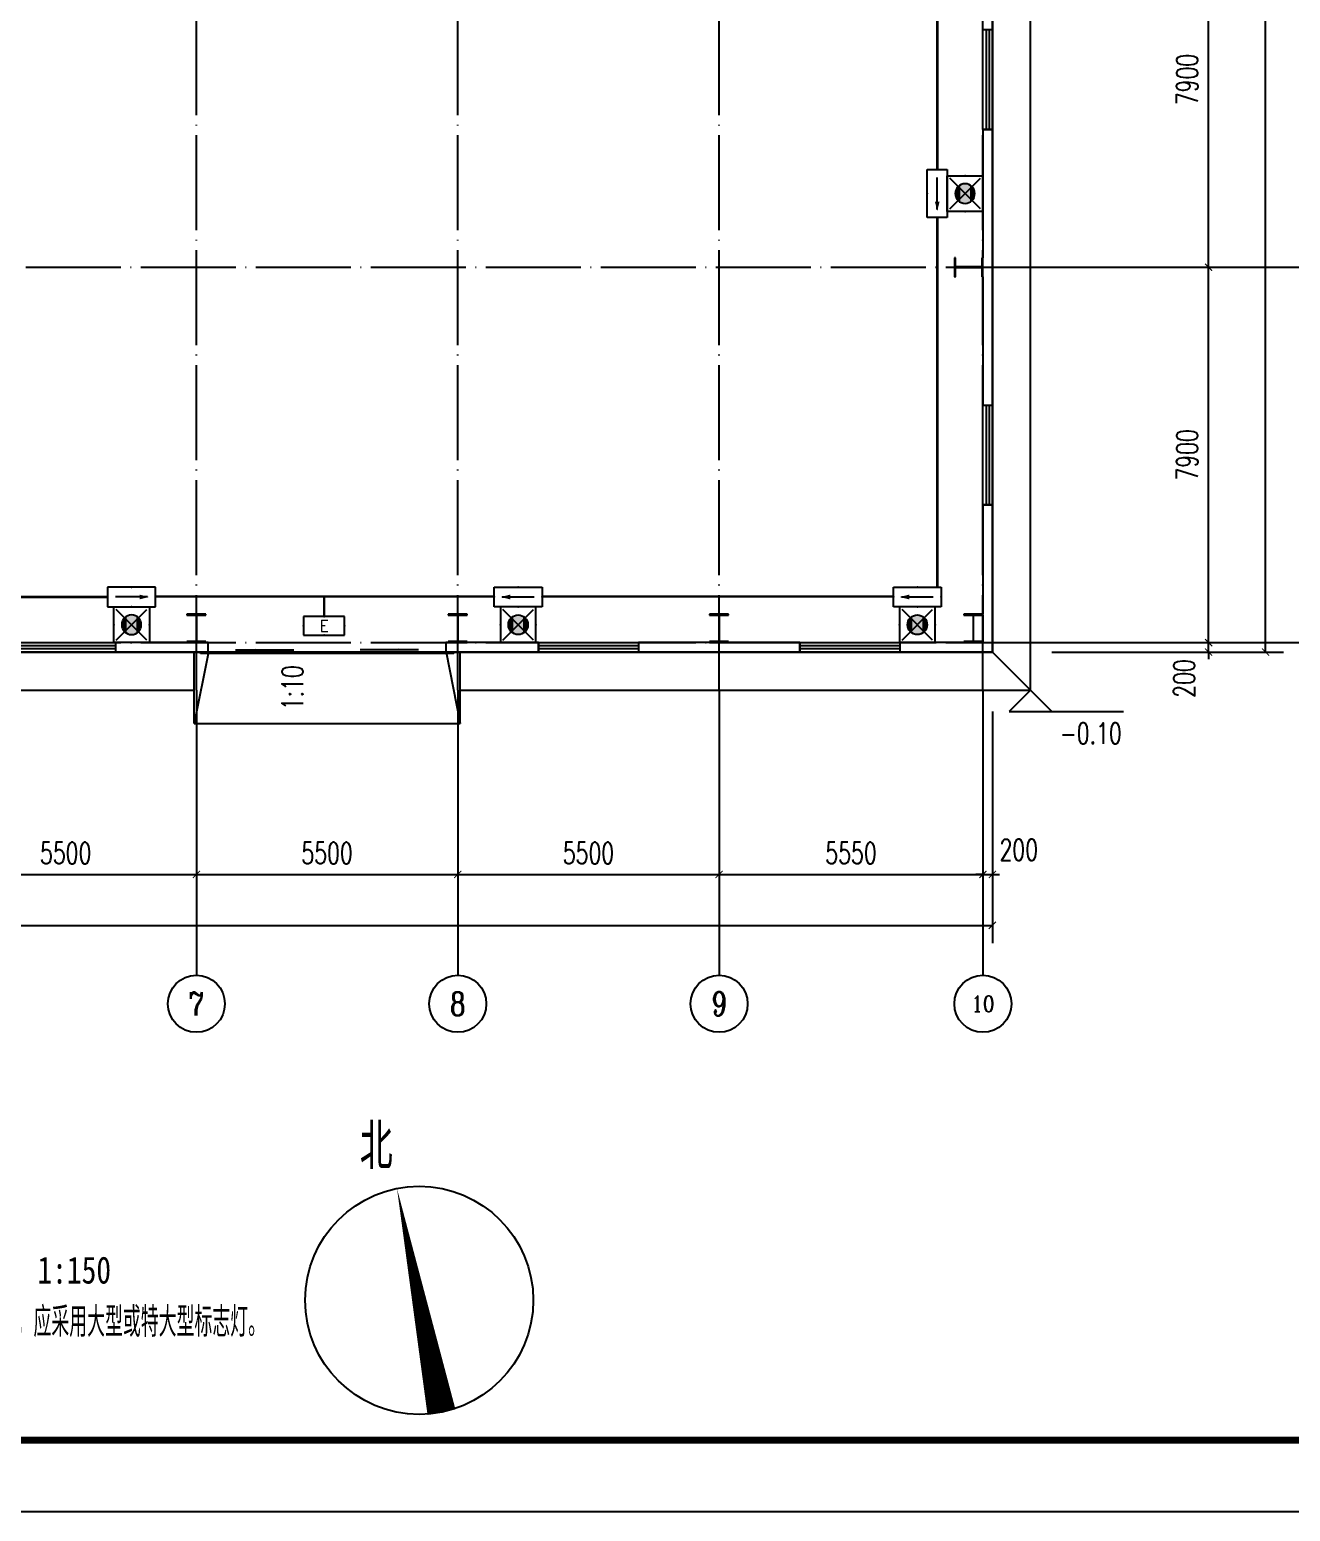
# Model space of a CAD drawing. Extents: x 1162612 to 1711260, y -157368 to 197905.
# Drawn here: x 1653632 to 1680161, y -24012 to 7170 of the extents above; entities that cross this region are included whole.
import ezdxf
from ezdxf.enums import TextEntityAlignment as Align

# ---------------------------------------------------------------- set-up
doc = ezdxf.new("R2010")
doc.units = 0
doc.header["$LTSCALE"] = 1000
doc.header["$MEASUREMENT"] = 0
doc.linetypes.add('DOTE', pattern=[2.42, 2, -0.2, 0.02, -0.2])
doc.layers.get('0').update_dxf_attribs({"linetype": 'CONTINUOUS'})
doc.layers.get('DEFPOINTS').update_dxf_attribs({"linetype": 'CONTINUOUS'})
for name, color, linetype in [('AXIS', 3, 'CONTINUOUS'), ('AXIS_TEXT', 7, 'CONTINUOUS'), ('COLUMN', 99, 'CONTINUOUS'), ('DIM_ELEV', 3, 'CONTINUOUS'), ('DIM_SYMB', 3, 'CONTINUOUS'), ('DOTE', 1, 'DOTE'), ('EQUIP-照明', 3, 'CONTINUOUS'), ('GROUND', 2, 'CONTINUOUS'), ('PUB_TEXT', 7, 'CONTINUOUS'), ('PUB_TITLE', 4, 'CONTINUOUS'), ('STAIR', 2, 'CONTINUOUS'), ('TEL_TEXT', 7, 'CONTINUOUS'), ('WALL', 9, 'CONTINUOUS'), ('WINDOW', 99, 'CONTINUOUS'), ('WIRE-照明', 1, 'CONTINUOUS')]:
    doc.layers.add(name, color=color, linetype=linetype)
doc.styles.add('_TCH_AXIS', font='COMPLEX', dxfattribs={"bigfont": 'GBCBIG'})
doc.styles.add('_TCH_DIM', font='SIMPLEX', dxfattribs={"bigfont": 'GBCBIG'})
doc.styles.add('_TEL_DIM', font='SIMPLEX', dxfattribs={"width": 0.8, "height": 3.5, "bigfont": 'HZTXT'})
doc.styles.add('COMPLEX', font='COMPLEX')
doc.styles.add('DIM_FONT', font='SIMPLEX', dxfattribs={"width": 0.7, "bigfont": 'GBCBIG'})
doc.styles.get("Standard").update_dxf_attribs({"font": 'gbenor.shx', "bigfont": 'gbcbig.shx'})
doc.styles.add('STY53', font='COMPLEX', dxfattribs={"width": 0.6, "bigfont": 'HZTXT'})
doc.styles.add('新宋体', font='', dxfattribs={"width": 0.8})
doc.styles.get('新宋体').set_extended_font_data('NSimSun')
doc.dimstyles.new('DIMN150', dxfattribs={"dimscale": 1.5, "dimtxt": 300, "dimasz": 100, "dimexe": 250, "dimexo": 300, "dimgap": 150, "dimtad": 1, "dimdec": 0, "dimzin": 0, "dimtxsty": 'DIM_FONT', "dimblk": 'ARCHTICK', "dimcen": 0.09, "dimclrt": 7, "dimazin": 3, "dimtfac": 1, "dimtdec": 0, "dimtix": 1, "dimtmove": 0, "dimatfit": 3, "dimtolj": 1, "dimtzin": 0})

# ---------------------------------------------------------------- blocks, each defined once
blk = doc.blocks.new('$TCHSYS$WIN2D')
for p, q in [((-0.5, 0.5), (0.5, 0.5)), ((-0.5, 0.5), (-0.5, -0.5)), ((0.5, 0.5), (0.5, -0.5)), ((0.5, 0.167), (-0.5, 0.167)), ((0.5, -0.167), (-0.5, -0.167)), ((-0.5, -0.5), (0.5, -0.5))]:
    blk.add_line(p, q)
blk = doc.blocks.new('$DORLIB2D$00000130')
at = {"color": 0, "linetype": 'CONTINUOUS'}
for p, q in [((-0.5333, 0.6601), (-0.5333, 0.5127)), ((0, 0.6601), (-0.5333, 0.6601)), ((0, 0.5127), (0, 0.6601)), ((0.5333, 0.6601), (0, 0.6601)), ((0.5333, 0.6601), (0.5333, 0.5127)), ((0, 0.5127), (-0.5333, 0.5127)), ((0.5333, 0.5127), (0, 0.5127)), ((-0.3853, 0.2694), (-0.1396, 0.2694)), ((-0.3853, 0.2694), (-0.2999, 0.2144)), ((-0.2999, 0.2144), (-0.2999, 0.2694)), ((0.3853, 0.2694), (0.1396, 0.2694)), ((0.2999, 0.2144), (0.2999, 0.2694)), ((0.3853, 0.2694), (0.2999, 0.2144))]:
    blk.add_line(p, q, dxfattribs=at)
blk = doc.blocks.new('_AXISO')
blk.add_circle((0, 0), 0.5)
at = {"layer": 'AXIS_TEXT', "style": 'COMPLEX', "width": 1.041667}
blk.add_attdef('A', text='', height=0.56, dxfattribs=at).set_placement((-0.25, -0.28), (0.25, -0.28), align=Align.FIT)
blk = doc.blocks.new('_ARCHTICK')
at = {"color": 0, "linetype": 'BYBLOCK', "const_width": 0.15}
blk.add_lwpolyline([(-0.5, -0.5), (0.5, 0.5)], dxfattribs=at)
blk = doc.blocks.new('*D117')
at = {"layer": 'AXIS', "color": 0}
for p, q in [((1734864, 65727), (1734864, 60852)), ((1785864, 65727), (1785864, 60852)), ((1734864, 61227), (1785864, 61227))]:
    blk.add_line(p, q, dxfattribs=at)
at = {"layer": 'DEFPOINTS', "color": 0}
for p in [(1734864, 66177), (1785864, 66177), (1785864, 61227)]:
    blk.add_point(p, dxfattribs=at)
at = {"layer": 'AXIS', "color": 0, "xscale": 150, "yscale": 150, "zscale": 150, "rotation": 180}
blk.add_blockref('_ARCHTICK', (1734864, 61227), dxfattribs=at)
at = {"layer": 'AXIS', "color": 0, "xscale": 150, "yscale": 150, "zscale": 150}
blk.add_blockref('_ARCHTICK', (1785864, 61227), dxfattribs=at)
at = {"layer": 'AXIS', "color": 7, "insert": (1760364, 61677), "char_height": 450, "attachment_point": 5, "style": 'DIM_FONT'}
blk.add_mtext('\\A1;51000', dxfattribs=at)
blk = doc.blocks.new('*D124')
at = {"layer": 'AXIS', "color": 0}
for p, q in [((1763614, 65727), (1763614, 61924)), ((1769114, 65727), (1769114, 61924)), ((1763614, 62299), (1769114, 62299))]:
    blk.add_line(p, q, dxfattribs=at)
at = {"layer": 'DEFPOINTS', "color": 0}
for p in [(1763614, 66177), (1769114, 66177), (1769114, 62299)]:
    blk.add_point(p, dxfattribs=at)
at = {"layer": 'AXIS', "color": 0, "xscale": 150, "yscale": 150, "zscale": 150, "rotation": 180}
blk.add_blockref('_ARCHTICK', (1763614, 62299), dxfattribs=at)
at = {"layer": 'AXIS', "color": 0, "xscale": 150, "yscale": 150, "zscale": 150}
blk.add_blockref('_ARCHTICK', (1769114, 62299), dxfattribs=at)
at = {"layer": 'AXIS', "color": 7, "insert": (1766364, 62749), "char_height": 450, "attachment_point": 5, "style": 'DIM_FONT'}
blk.add_mtext('\\A1;5500', dxfattribs=at)
blk = doc.blocks.new('*D125')
at = {"layer": 'AXIS', "color": 0}
for p, q in [((1769114, 65727), (1769114, 61924)), ((1774614, 65727), (1774614, 61924)), ((1769114, 62299), (1774614, 62299))]:
    blk.add_line(p, q, dxfattribs=at)
at = {"layer": 'DEFPOINTS', "color": 0}
for p in [(1769114, 66177), (1774614, 66177), (1774614, 62299)]:
    blk.add_point(p, dxfattribs=at)
at = {"layer": 'AXIS', "color": 0, "xscale": 150, "yscale": 150, "zscale": 150, "rotation": 180}
blk.add_blockref('_ARCHTICK', (1769114, 62299), dxfattribs=at)
at = {"layer": 'AXIS', "color": 0, "xscale": 150, "yscale": 150, "zscale": 150}
blk.add_blockref('_ARCHTICK', (1774614, 62299), dxfattribs=at)
at = {"layer": 'AXIS', "color": 7, "insert": (1771864, 62749), "char_height": 450, "attachment_point": 5, "style": 'DIM_FONT'}
blk.add_mtext('\\A1;5500', dxfattribs=at)
blk = doc.blocks.new('*D126')
at = {"layer": 'AXIS', "color": 0}
for p, q in [((1774614, 65727), (1774614, 61924)), ((1780114, 65727), (1780114, 61924)), ((1774614, 62299), (1780114, 62299))]:
    blk.add_line(p, q, dxfattribs=at)
at = {"layer": 'DEFPOINTS', "color": 0}
for p in [(1774614, 66177), (1780114, 66177), (1780114, 62299)]:
    blk.add_point(p, dxfattribs=at)
at = {"layer": 'AXIS', "color": 0, "xscale": 150, "yscale": 150, "zscale": 150, "rotation": 180}
blk.add_blockref('_ARCHTICK', (1774614, 62299), dxfattribs=at)
at = {"layer": 'AXIS', "color": 0, "xscale": 150, "yscale": 150, "zscale": 150}
blk.add_blockref('_ARCHTICK', (1780114, 62299), dxfattribs=at)
at = {"layer": 'AXIS', "color": 7, "insert": (1777364, 62749), "char_height": 450, "attachment_point": 5, "style": 'DIM_FONT'}
blk.add_mtext('\\A1;5500', dxfattribs=at)
blk = doc.blocks.new('*D127')
at = {"layer": 'AXIS', "color": 0}
for p, q in [((1780114, 65727), (1780114, 61924)), ((1785664, 65727), (1785664, 61924)), ((1780114, 62299), (1785664, 62299))]:
    blk.add_line(p, q, dxfattribs=at)
at = {"layer": 'DEFPOINTS', "color": 0}
for p in [(1780114, 66177), (1785664, 66177), (1785664, 62299)]:
    blk.add_point(p, dxfattribs=at)
at = {"layer": 'AXIS', "color": 0, "xscale": 150, "yscale": 150, "zscale": 150, "rotation": 180}
blk.add_blockref('_ARCHTICK', (1780114, 62299), dxfattribs=at)
at = {"layer": 'AXIS', "color": 0, "xscale": 150, "yscale": 150, "zscale": 150}
blk.add_blockref('_ARCHTICK', (1785664, 62299), dxfattribs=at)
at = {"layer": 'AXIS', "color": 7, "insert": (1782889, 62749), "char_height": 450, "attachment_point": 5, "style": 'DIM_FONT'}
blk.add_mtext('\\A1;5550', dxfattribs=at)
blk = doc.blocks.new('*D128')
at = {"layer": 'AXIS', "color": 0}
for p, q in [((1785664, 65727), (1785664, 61924)), ((1785864, 65727), (1785864, 61924)), ((1785664, 62299), (1785514, 62299)), ((1785664, 62299), (1785864, 62299)), ((1785864, 62299), (1786014, 62299))]:
    blk.add_line(p, q, dxfattribs=at)
at = {"layer": 'DEFPOINTS', "color": 0}
for p in [(1785664, 66177), (1785864, 66177), (1785864, 62299)]:
    blk.add_point(p, dxfattribs=at)
at = {"layer": 'AXIS', "color": 0, "xscale": 150, "yscale": 150, "zscale": 150}
blk.add_blockref('_ARCHTICK', (1785664, 62299), dxfattribs=at)
at = {"layer": 'AXIS', "color": 0, "xscale": 150, "yscale": 150, "zscale": 150, "rotation": 180}
blk.add_blockref('_ARCHTICK', (1785864, 62299), dxfattribs=at)
at = {"layer": 'AXIS', "color": 7, "insert": (1786419, 62817), "char_height": 450, "attachment_point": 5, "style": 'DIM_FONT'}
blk.add_mtext('\\A1;200', dxfattribs=at)
blk = doc.blocks.new('*D148')
at = {"layer": 'AXIS', "color": 0}
for p, q in [((1787114, 98977), (1791989, 98977)), ((1791614, 66977), (1791614, 98977)), ((1787114, 66977), (1791989, 66977))]:
    blk.add_line(p, q, dxfattribs=at)
at = {"layer": 'DEFPOINTS', "color": 0}
for p in [(1786664, 98977), (1791614, 98977), (1786664, 66977)]:
    blk.add_point(p, dxfattribs=at)
at = {"layer": 'AXIS', "color": 0, "xscale": 150, "yscale": 150, "zscale": 150}
for p, rotation in [((1791614, 98977), 90), ((1791614, 66977), 270)]:
    blk.add_blockref('_ARCHTICK', p, dxfattribs=dict(at, rotation=rotation))
at = {"layer": 'AXIS', "color": 7, "insert": (1791164, 82977), "char_height": 450, "attachment_point": 5, "rotation": 90, "style": 'DIM_FONT'}
blk.add_mtext('\\A1;32000', dxfattribs=at)
blk = doc.blocks.new('*D149')
at = {"layer": 'AXIS', "color": 0}
for p, q in [((1787114, 67177), (1790789, 67177)), ((1790414, 67177), (1790414, 67327)), ((1790414, 66977), (1790414, 67177)), ((1787114, 66977), (1790789, 66977)), ((1790414, 66977), (1790414, 66827))]:
    blk.add_line(p, q, dxfattribs=at)
at = {"layer": 'DEFPOINTS', "color": 0}
for p in [(1786664, 67177), (1790414, 67177), (1786664, 66977)]:
    blk.add_point(p, dxfattribs=at)
at = {"layer": 'AXIS', "color": 0, "xscale": 150, "yscale": 150, "zscale": 150}
for p, rotation in [((1790414, 67177), 270), ((1790414, 66977), 90)]:
    blk.add_blockref('_ARCHTICK', p, dxfattribs=dict(at, rotation=rotation))
at = {"layer": 'AXIS', "color": 7, "insert": (1789897, 66422), "char_height": 450, "attachment_point": 5, "rotation": 90, "style": 'DIM_FONT'}
blk.add_mtext('\\A1;200', dxfattribs=at)
blk = doc.blocks.new('*D150')
at = {"layer": 'AXIS', "color": 0}
for p, q in [((1787114, 75077), (1790789, 75077)), ((1790414, 67177), (1790414, 75077)), ((1787114, 67177), (1790789, 67177))]:
    blk.add_line(p, q, dxfattribs=at)
at = {"layer": 'DEFPOINTS', "color": 0}
for p in [(1786664, 75077), (1790414, 75077), (1786664, 67177)]:
    blk.add_point(p, dxfattribs=at)
at = {"layer": 'AXIS', "color": 0, "xscale": 150, "yscale": 150, "zscale": 150}
for p, rotation in [((1790414, 75077), 90), ((1790414, 67177), 270)]:
    blk.add_blockref('_ARCHTICK', p, dxfattribs=dict(at, rotation=rotation))
at = {"layer": 'AXIS', "color": 7, "insert": (1789964, 71127), "char_height": 450, "attachment_point": 5, "rotation": 90, "style": 'DIM_FONT'}
blk.add_mtext('\\A1;7900', dxfattribs=at)
blk = doc.blocks.new('*D151')
at = {"layer": 'AXIS', "color": 0}
for p, q in [((1787114, 82977), (1790789, 82977)), ((1790414, 75077), (1790414, 82977)), ((1787114, 75077), (1790789, 75077))]:
    blk.add_line(p, q, dxfattribs=at)
at = {"layer": 'DEFPOINTS', "color": 0}
for p in [(1786664, 82977), (1790414, 82977), (1786664, 75077)]:
    blk.add_point(p, dxfattribs=at)
at = {"layer": 'AXIS', "color": 0, "xscale": 150, "yscale": 150, "zscale": 150}
for p, rotation in [((1790414, 82977), 90), ((1790414, 75077), 270)]:
    blk.add_blockref('_ARCHTICK', p, dxfattribs=dict(at, rotation=rotation))
at = {"layer": 'AXIS', "color": 7, "insert": (1789964, 79027), "char_height": 450, "attachment_point": 5, "rotation": 90, "style": 'DIM_FONT'}
blk.add_mtext('\\A1;7900', dxfattribs=at)
blk = doc.blocks.new('$EQUIP$00001776')
for p, q in [((0.72, 0.66), (-0.72, 0.66)), ((-0.72, 0.66), (-0.72, 0)), ((0.72, 0), (0.72, 0.66)), ((-0.72, 0), (0.72, 0))]:
    blk.add_line(p, q)
for p in [(0, 0.66), (-0.72, 0.33), (0, 0), (0.72, 0.33)]:
    blk.add_point(p)
blk = doc.blocks.new('$EQUIP$00001167')
for p, q in [((-0.429, 0.429), (0.429, -0.429)), ((-0.429, -0.429), (0.429, 0.429))]:
    blk.add_line(p, q)
blk.add_lwpolyline([(-0.5, 0.5), (-0.5, -0.5), (0.5, -0.5), (0.5, 0.5)], close=True)
blk.add_circle((0, 0), 0.275)
for p in [(0, 0.5), (-0.5, 0), (0.5, 0), (0, -0.5)]:
    blk.add_point(p)
for points in [[(-0.238, 0.137), (0.238, 0.137), (-0.275, 0), (0.275, 0)], [(-0.238, -0.137), (0.238, -0.137), (-0.275, 0), (0.275, 0)], [(-0.137, 0.238), (0.137, 0.238), (-0.238, 0.137), (0.238, 0.137)], [(0, 0.275), (0, 0.275), (-0.137, 0.238), (0.137, 0.238)], [(-0.137, -0.238), (0.137, -0.238), (-0.238, -0.137), (0.238, -0.137)], [(0, -0.275), (0, -0.275), (-0.137, -0.238), (0.137, -0.238)]]:
    blk.add_solid(points)
at = {"flags": 9}
blk.add_attdef('A', (0, 0), '', height=0.00002, dxfattribs=at)
blk = doc.blocks.new('$EQUIP$00001686')
for p, q in [((0.72, 0.6), (-0.72, 0.6)), ((-0.72, 0.6), (-0.72, 0)), ((0.72, 0), (0.72, 0.6)), ((-0.72, 0), (0.72, 0))]:
    blk.add_line(p, q)
at = {"color": 7}
blk.add_line((-0.48, 0.3), (0.48, 0.3), dxfattribs=at)
for p in [(0, 0.6), (-0.72, 0.3), (0, 0), (0.72, 0.3)]:
    blk.add_point(p)
blk.add_solid([(-0.24, 0.228), (-0.528, 0.3), (-0.24, 0.372)])
blk = doc.blocks.new('D2222')
at = {"color": 8}
blk.add_lwpolyline([(1734864.1, 98976.5), (1785864.1, 98976.5), (1785864.1, 66976.5), (1746864.1, 66976.5), (1746864.1, 82776.5), (1734864.1, 82776.5)], close=True, dxfattribs=at)
at = {"layer": 'AXIS', "color": 8}
for p, q in [((1786664.1, 75076.5), (1792664.1, 75076.5)), ((1786664.1, 67176.5), (1792664.1, 67176.5)), ((1769114.1, 66176.5), (1769114.1, 60176.5)), ((1774614.1, 66176.5), (1774614.1, 60176.5)), ((1780114.1, 66176.5), (1780114.1, 60176.5)), ((1785664.1, 66176.5), (1785664.1, 60176.5))]:
    blk.add_line(p, q, dxfattribs=at)
at = {"layer": 'COLUMN', "color": 8}
for p, q in [((1785086.1, 75276.5), (1785064.1, 75276.5)), ((1785064.1, 75276.5), (1785064.1, 74876.5)), ((1785086.1, 75087.5), (1785086.1, 75276.5)), ((1785664.1, 75276.5), (1785642.1, 75276.5)), ((1785642.1, 75276.5), (1785642.1, 75087.5)), ((1785664.1, 74876.5), (1785664.1, 75276.5)), ((1785064.1, 74876.5), (1785086.1, 74876.5)), ((1785091.1, 75082.5), (1785086.1, 75087.5)), ((1785086.1, 75065.5), (1785091.1, 75070.5)), ((1785086.1, 74876.5), (1785086.1, 75065.5)), ((1785637.1, 75082.5), (1785091.1, 75082.5)), ((1785091.1, 75070.5), (1785637.1, 75070.5)), ((1785642.1, 75087.5), (1785637.1, 75082.5)), ((1785637.1, 75070.5), (1785642.1, 75065.5)), ((1785642.1, 75065.5), (1785642.1, 74876.5)), ((1785642.1, 74876.5), (1785664.1, 74876.5)), ((1769314.1, 67776.5), (1768914.1, 67776.5)), ((1768914.1, 67776.5), (1768914.1, 67754.5)), ((1768914.1, 67754.5), (1769103.1, 67754.5)), ((1769103.1, 67754.5), (1769108.1, 67749.5)), ((1769108.1, 67749.5), (1769108.1, 67203.5)), ((1769120.1, 67749.5), (1769125.1, 67754.5)), ((1769120.1, 67203.5), (1769120.1, 67749.5)), ((1769125.1, 67754.5), (1769314.1, 67754.5)), ((1769314.1, 67754.5), (1769314.1, 67776.5)), ((1774814.1, 67776.5), (1774414.1, 67776.5)), ((1774414.1, 67776.5), (1774414.1, 67754.5)), ((1774414.1, 67754.5), (1774603.1, 67754.5)), ((1774603.1, 67754.5), (1774608.1, 67749.5)), ((1774608.1, 67749.5), (1774608.1, 67203.5)), ((1774620.1, 67749.5), (1774625.1, 67754.5)), ((1774620.1, 67203.5), (1774620.1, 67749.5)), ((1774625.1, 67754.5), (1774814.1, 67754.5)), ((1774814.1, 67754.5), (1774814.1, 67776.5)), ((1780314.1, 67776.5), (1779914.1, 67776.5)), ((1779914.1, 67776.5), (1779914.1, 67754.5)), ((1779914.1, 67754.5), (1780103.1, 67754.5)), ((1780103.1, 67754.5), (1780108.1, 67749.5)), ((1780108.1, 67749.5), (1780108.1, 67203.5)), ((1780120.1, 67749.5), (1780125.1, 67754.5)), ((1780120.1, 67203.5), (1780120.1, 67749.5)), ((1780125.1, 67754.5), (1780314.1, 67754.5)), ((1780314.1, 67754.5), (1780314.1, 67776.5)), ((1785664.1, 67776.5), (1785264.1, 67776.5)), ((1785264.1, 67776.5), (1785264.1, 67754.5)), ((1785264.1, 67754.5), (1785453.1, 67754.5)), ((1785453.1, 67754.5), (1785458.1, 67749.5)), ((1785458.1, 67749.5), (1785458.1, 67203.5)), ((1785470.1, 67749.5), (1785475.1, 67754.5)), ((1785470.1, 67203.5), (1785470.1, 67749.5)), ((1785475.1, 67754.5), (1785664.1, 67754.5)), ((1785664.1, 67754.5), (1785664.1, 67776.5)), ((1769103.1, 67198.5), (1768914.1, 67198.5)), ((1768914.1, 67198.5), (1768914.1, 67176.5)), ((1768914.1, 67176.5), (1769314.1, 67176.5)), ((1769108.1, 67203.5), (1769103.1, 67198.5)), ((1769125.1, 67198.5), (1769120.1, 67203.5)), ((1769314.1, 67198.5), (1769125.1, 67198.5)), ((1769314.1, 67176.5), (1769314.1, 67198.5)), ((1774603.1, 67198.5), (1774414.1, 67198.5)), ((1774414.1, 67198.5), (1774414.1, 67176.5)), ((1774414.1, 67176.5), (1774814.1, 67176.5)), ((1774608.1, 67203.5), (1774603.1, 67198.5)), ((1774625.1, 67198.5), (1774620.1, 67203.5)), ((1774814.1, 67198.5), (1774625.1, 67198.5)), ((1774814.1, 67176.5), (1774814.1, 67198.5)), ((1780103.1, 67198.5), (1779914.1, 67198.5)), ((1779914.1, 67198.5), (1779914.1, 67176.5)), ((1779914.1, 67176.5), (1780314.1, 67176.5)), ((1780108.1, 67203.5), (1780103.1, 67198.5)), ((1780125.1, 67198.5), (1780120.1, 67203.5)), ((1780314.1, 67198.5), (1780125.1, 67198.5)), ((1780314.1, 67176.5), (1780314.1, 67198.5)), ((1785453.1, 67198.5), (1785264.1, 67198.5)), ((1785264.1, 67198.5), (1785264.1, 67176.5)), ((1785264.1, 67176.5), (1785664.1, 67176.5)), ((1785458.1, 67203.5), (1785453.1, 67198.5)), ((1785475.1, 67198.5), (1785470.1, 67203.5)), ((1785664.1, 67198.5), (1785475.1, 67198.5)), ((1785664.1, 67176.5), (1785664.1, 67198.5))]:
    blk.add_line(p, q, dxfattribs=at)
at = {"layer": 'DIM_ELEV', "color": 8}
for p, q in [((1786664.1, 66176.5), (1786214.1, 65726.5)), ((1786664.1, 66176.5), (1787114.1, 65726.5)), ((1786214.1, 65726.5), (1788623.2, 65726.5))]:
    blk.add_line(p, q, dxfattribs=at)
at = {"layer": 'DIM_SYMB', "color": 8}
blk.add_lwpolyline([(1771515.4, 66819.8, 0, 0, 0), (1771515.4, 66055.3, 120, 0, 0), (1771515.4, 65605.3, 0, 0, 0)], format="xyseb", dxfattribs=at)
at = {"layer": 'DOTE', "color": 8}
for p, q in [((1769114.1, 66176.5), (1769114.1, 99776.5)), ((1774614.1, 66176.5), (1774614.1, 99776.5)), ((1780114.1, 66176.5), (1780114.1, 99776.5)), ((1785664.1, 66176.5), (1785664.1, 99776.5)), ((1734064.1, 75076.5), (1786664.1, 75076.5)), ((1734064.1, 67176.5), (1786664.1, 67176.5))]:
    blk.add_line(p, q, dxfattribs=at)
at = {"layer": 'GROUND', "color": 8}
for p, q in [((1786664.1, 66176.5), (1786664.1, 99776.5)), ((1785864.1, 66976.5), (1785864.1, 98976.5)), ((1746864.1, 66976.5), (1769066.9, 66976.5)), ((1774666.9, 66976.5), (1785864.1, 66976.5)), ((1785864.1, 66976.5), (1786664.1, 66176.5)), ((1746064.1, 66176.5), (1769066.9, 66176.5)), ((1774666.9, 66176.5), (1786664.1, 66176.5))]:
    blk.add_line(p, q, dxfattribs=at)
at = {"layer": 'STAIR', "color": 8}
for p, q in [((1769066.9, 65477.8), (1769066.9, 66977.8)), ((1769066.9, 66977.8), (1774666.9, 66977.8)), ((1769366.9, 66977.8), (1769066.9, 65477.8)), ((1774366.9, 66977.8), (1774666.9, 65477.8)), ((1774666.9, 65477.8), (1774666.9, 66977.8)), ((1769066.9, 65477.8), (1774666.9, 65477.8))]:
    blk.add_line(p, q, dxfattribs=at)
at = {"layer": 'WALL', "color": 8}
for p, q in [((1785864.1, 77976.5), (1785664.1, 77976.5)), ((1785664.1, 77976.5), (1785664.1, 75276.5)), ((1785864.1, 75076.5), (1785864.1, 77976.5)), ((1785664.1, 74876.5), (1785664.1, 72176.5)), ((1785864.1, 72176.5), (1785864.1, 75076.5)), ((1785664.1, 72176.5), (1785864.1, 72176.5)), ((1785864.1, 70076.5), (1785664.1, 70076.5)), ((1785664.1, 70076.5), (1785664.1, 67776.5)), ((1785864.1, 66976.5), (1785864.1, 70076.5)), ((1785664.1, 67754.5), (1785664.1, 67198.5)), ((1768914.1, 67176.5), (1767414.1, 67176.5)), ((1767414.1, 67176.5), (1767414.1, 66976.5)), ((1769364.5, 67176.5), (1769314.1, 67176.5)), ((1769364.5, 66976.5), (1769364.5, 67176.5)), ((1774414.1, 67176.5), (1774364.5, 67176.5)), ((1774364.5, 67176.5), (1774364.5, 66976.5)), ((1776314.1, 67176.5), (1774814.1, 67176.5)), ((1776314.1, 66976.5), (1776314.1, 67176.5)), ((1779914.1, 67176.5), (1778414.1, 67176.5)), ((1778414.1, 67176.5), (1778414.1, 66976.5)), ((1781814.1, 67176.5), (1780314.1, 67176.5)), ((1781814.1, 66976.5), (1781814.1, 67176.5)), ((1785264.1, 67176.5), (1783914.1, 67176.5)), ((1783914.1, 67176.5), (1783914.1, 66976.5)), ((1767414.1, 66976.5), (1769114.1, 66976.5)), ((1769114.1, 66976.5), (1769364.5, 66976.5)), ((1774364.5, 66976.5), (1774608.1, 66976.5)), ((1774608.1, 66976.5), (1776314.1, 66976.5)), ((1778414.1, 66976.5), (1780108.1, 66976.5)), ((1780108.1, 66976.5), (1781814.1, 66976.5)), ((1783914.1, 66976.5), (1785864.1, 66976.5))]:
    blk.add_line(p, q, dxfattribs=at)
at = {"layer": 'AXIS', "color": 8}
ref = blk.add_blockref('_AXISO', (1769114.1, 59576.5), dxfattribs=dict(at, xscale=1200, yscale=1200, zscale=1200))
ref.add_attrib('A', '7', dxfattribs={"layer": 'AXIS_TEXT', "color": 8, "height": 493.2, "style": '_TCH_AXIS'}).set_placement((1768949.7, 59329.9), (1769278.5, 59329.9), align=Align.FIT)
ref = blk.add_blockref('_AXISO', (1774614.1, 59576.5), dxfattribs=dict(at, xscale=1200, yscale=1200, zscale=1200))
ref.add_attrib('A', '8', dxfattribs={"layer": 'AXIS_TEXT', "color": 8, "height": 493.2, "style": '_TCH_AXIS'}).set_placement((1774449.7, 59329.9), (1774778.5, 59329.9), align=Align.FIT)
ref = blk.add_blockref('_AXISO', (1780114.1, 59576.5), dxfattribs=dict(at, xscale=1200, yscale=1200, zscale=1200))
ref.add_attrib('A', '9', dxfattribs={"layer": 'AXIS_TEXT', "color": 8, "height": 506.1, "style": '_TCH_AXIS', "width": 0.928571}).set_placement((1779957.5, 59323.5), (1780270.8, 59323.5), align=Align.FIT)
ref = blk.add_blockref('_AXISO', (1785664.1, 59576.5), dxfattribs=dict(at, xscale=1200, yscale=1200, zscale=1200))
ref.add_attrib('A', '10', dxfattribs={"layer": 'AXIS_TEXT', "color": 8, "height": 340.8, "style": '_TCH_AXIS', "width": 1.034483}).set_placement((1785420.7, 59406.1), (1785907.5, 59406.1), align=Align.FIT)
at = {"layer": 'WINDOW', "color": 8, "xscale": 2100, "yscale": 200, "zscale": 2100, "rotation": 90}
for p in [(1785764.1, 79026.5), (1785764.1, 71126.5)]:
    blk.add_blockref('$TCHSYS$WIN2D', p, dxfattribs=at)
at = {"layer": 'WINDOW', "color": 8}
for name, p, xscale, yscale, zscale in [('$TCHSYS$WIN2D', (1766364.1, 67076.5), 2100, 200, 2100), ('$TCHSYS$WIN2D', (1777364.1, 67076.5), 2100, 200, 2100), ('$TCHSYS$WIN2D', (1782864.1, 67076.5), 2100, 200, 2100), ('$DORLIB2D$00000130', (1771864.5, 67076.5), 5000, -200, 5000)]:
    blk.add_blockref(name, p, dxfattribs=dict(at, xscale=xscale, yscale=yscale, zscale=zscale))
at = {"layer": 'PUB_TEXT', "color": 8, "style": '_TCH_DIM', "width": 0.705882}
blk.add_text('1:10', height=446.25, rotation=90, dxfattribs=at).set_placement((1771357.9, 65755))
at = {"layer": 'PUB_TEXT', "color": 7, "style": '_TCH_DIM', "width": 0.705882}
blk.add_text('-0.10', height=446.25, dxfattribs=at).set_placement((1787288.2, 65044))
at = {"layer": 'AXIS', "color": 8}
for p1, p2, distance, picture, middle in [((1786664.1, 66976.5), (1786664.1, 98976.5), -4950, '*D148', (1791164.1, 82976.5)), ((1786664.1, 75076.5), (1786664.1, 82976.5), -3750, '*D151', (1789964.1, 79026.5)), ((1786664.1, 67176.5), (1786664.1, 75076.5), -3750, '*D150', (1789964.1, 71126.5)), ((1734864.1, 66176.5), (1785864.1, 66176.5), -4950, '*D117', (1760364.1, 61676.5)), ((1763614.1, 66176.5), (1769114.1, 66176.5), -3877.2, '*D124', (1766364.1, 62749.3)), ((1769114.1, 66176.5), (1774614.1, 66176.5), -3877.2, '*D125', (1771864.1, 62749.3)), ((1774614.1, 66176.5), (1780114.1, 66176.5), -3877.2, '*D126', (1777364.1, 62749.3)), ((1780114.1, 66176.5), (1785664.1, 66176.5), -3877.2, '*D127', (1782889.1, 62749.3))]:
    dim = blk.add_aligned_dim(p1=p1, p2=p2, distance=distance, dimstyle='DIMN150', dxfattribs=at)
    dim.commit()
    dim.dimension.update_dxf_attribs({"geometry": picture, "text_midpoint": middle})
for base, p1, p2, angle, picture, middle in [((1790414.1, 67176.5), (1786664.1, 66976.5), (1786664.1, 67176.5), 90, '*D149', (1789896.6, 66421.5)), ((1785864.1, 62299.3), (1785664.1, 66176.5), (1785864.1, 66176.5), 0, '*D128', (1786419.1, 62816.8))]:
    dim = blk.add_linear_dim(base=base, p1=p1, p2=p2, angle=angle, dimstyle='DIMN150', dxfattribs=at)
    dim.commit()
    dim.dimension.update_dxf_attribs({"geometry": picture, "text_midpoint": middle, "dimtype": 161})

msp = doc.modelspace()

# ---------------------------------------------------------------- linework, layer by layer
at = {"layer": 'DIM_SYMB'}
msp.add_lwpolyline([(1662299, -21925, 600, 0, 0), (1661362, -17217, 0, 0, 0)], format="xyseb", dxfattribs=at)
msp.add_circle((1661830, -19571), 2400, dxfattribs=at)
at = {"layer": 'PUB_TITLE'}
msp.add_lwpolyline([(1604543, -24012), (1693643, -24012), (1693643, 38988), (1604543, 38988)], close=True, dxfattribs=at)
at = {"layer": 'PUB_TITLE', "const_width": 150}
msp.add_lwpolyline([(1608293, -22512), (1692143, -22512), (1692143, 37488), (1608293, 37488)], close=True, dxfattribs=at)
at = {"layer": 'WIRE-照明', "linetype": 'CONTINUOUS', "const_width": 52.5}
for points in [[(1672731, 4224), (1672731, 12086)], [(1672731, 3216), (1672731, -4560)], [(1656280, -4760), (1663408, -4760)], [(1659828, -5178), (1659828, -4760)], [(1664416, -4760), (1671808, -4760)]]:
    msp.add_lwpolyline(points, dxfattribs=at)
msp.add_lwpolyline([(1655272, -4770), (1651584, -4770, 0.414214), (1651404, -4950), (1651404, -5230)], format="xyb", dxfattribs=at)

# ---------------------------------------------------------------- block references
msp.add_blockref('D2222', (-111973, -72907))
at = {"layer": 'EQUIP-照明'}
for name, p, xscale, yscale, zscale, rotation in [('$EQUIP$00001686', (1672521, 3720), -700, 700, 700, 270), ('$EQUIP$00001167', (1673316, 3720), -750, 750, 750, 270), ('$EQUIP$00001686', (1655776, -4560), 700, 700, 700, 180), ('$EQUIP$00001686', (1663912, -4560), -700, 700, 700, 180), ('$EQUIP$00001686', (1672312, -4560), -700, 700, 700, 180), ('$EQUIP$00001167', (1655776, -5355), -750, 750, 750, 270), ('$EQUIP$00001167', (1663912, -5355), 750, 750, 750, 90), ('$EQUIP$00001167', (1672312, -5355), 750, 750, 750, 90)]:
    msp.add_blockref(name, p, dxfattribs=dict(at, xscale=xscale, yscale=yscale, zscale=zscale, rotation=rotation))
ref = msp.add_blockref('$EQUIP$00001776', (1659828, -5574), dxfattribs=dict(at, xscale=600, yscale=600, zscale=600))
ref.add_attrib('$TEXT$', 'E', dxfattribs={"layer": '0', "color": 7, "height": 240, "style": '_TEL_DIM'}).set_placement((1659828, -5376), align=Align.MIDDLE_CENTER)

# ---------------------------------------------------------------- texts
at = {"layer": 'PUB_TEXT', "style": '_TCH_DIM'}
msp.add_text('北', height=965, dxfattribs=at).set_placement((1660578, -16815))
at = {"layer": 'TEL_TEXT', "color": 1, "style": '新宋体', "width": 0.8}
msp.add_text('1:150', height=569.6, dxfattribs=at).set_placement((1653796, -19218))
at = {"layer": 'WIRE-照明', "color": 3, "linetype": 'CONTINUOUS', "style": 'STY53', "width": 0.6}
msp.add_text('注：1.车间内设备工艺布置后，沿疏散走道地面设灯光疏散指示标志厂房室内高度大于4.5米，应采用大型或特大型标志灯。', height=627.26, dxfattribs=at).set_placement((1637809, -20340))

doc.saveas('drawing.dxf')
